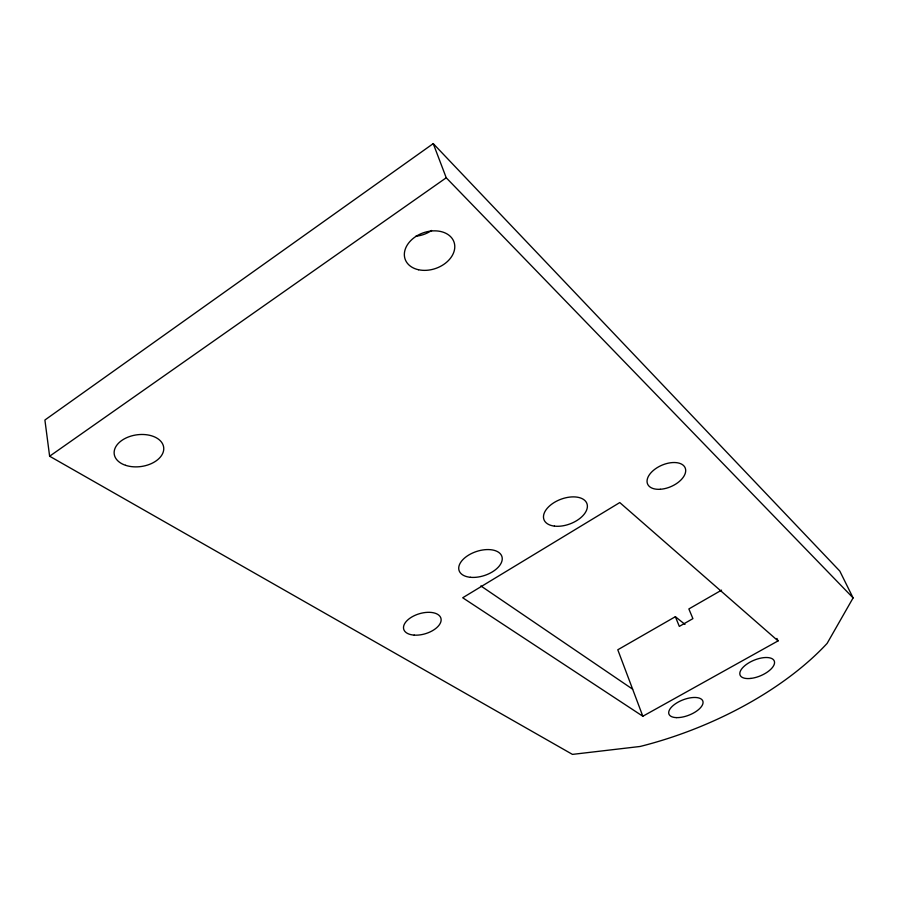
<?xml version="1.0" encoding="UTF-8"?>
<svg xmlns="http://www.w3.org/2000/svg" width="898" height="898" viewBox="0 0 898 898"><rect width="100%" height="100%" fill="white"/><g stroke="black" fill="none" stroke-linecap="round" stroke-linejoin="round"><path stroke-width="1.35" d="M853.1 597.911L827.114 643.406A223.479 110.701 -21.3 0 1 640.094 746.474L572.453 754.387L49.626 456.218L44.9 420.017L433.24 143.613L839.81 571.094L853.1 597.911L446.239 177.782L433.24 143.613M49.626 456.218L446.239 177.782M684.983 624.391L675.363 616.702L617.79 649.782L642.833 716.245L778.05 640.903L776.938 638.456M721.577 590.143L688.867 608.945L692.908 618.632L679.326 626.4L675.363 616.702M642.833 716.245L462.706 597.765L619.777 502.566L778.05 640.903M480.857 585.934L632.641 689.193M431.612 230.472A25.413 18.993 -19.4 0 1 415.864 236.208M676.317 717.614A18.151 8.205 -21.2 0 0 703.022 702.988A18.151 8.205 -21.2 0 0 678.282 702.045A18.151 8.205 -21.2 0 0 676.317 717.614M750.93 678.405A18.488 8.43 -22.6 0 0 774.334 661.175A18.488 8.43 -22.6 0 0 746.26 664.542A18.488 8.43 -22.6 0 0 750.93 678.405M554.414 526.116A22.944 13.144 -20.6 0 0 587.393 506.292A22.944 13.144 -20.6 0 0 554.481 502.33A22.944 13.144 -20.6 0 0 554.414 526.116M470.44 577.302A22.529 12.651 -18.2 0 0 502.229 558.197A22.529 12.651 -18.2 0 0 468.767 555.009A22.529 12.651 -18.2 0 0 470.44 577.302M660.322 489.275A20.452 11.618 -23.4 0 0 685.297 468.195A20.452 11.618 -23.4 0 0 653.497 470.316A20.452 11.618 -23.4 0 0 660.322 489.275M418.49 269.737A25.907 18.869 -19.4 0 0 454.725 245.356A25.907 18.869 -19.4 0 0 415.46 236.735A25.907 18.869 -19.4 0 0 418.49 269.737M125.597 465.321A24.964 15.996 -7.9 0 0 163.739 449.382A24.964 15.996 -7.9 0 0 127.494 437.337A24.964 15.996 -7.9 0 0 125.597 465.321M414.191 635.122A19.397 10.439 -16.6 0 0 441.086 619.059A19.397 10.439 -16.6 0 0 411.688 617.061A19.397 10.439 -16.6 0 0 414.191 635.122"/></g></svg>
